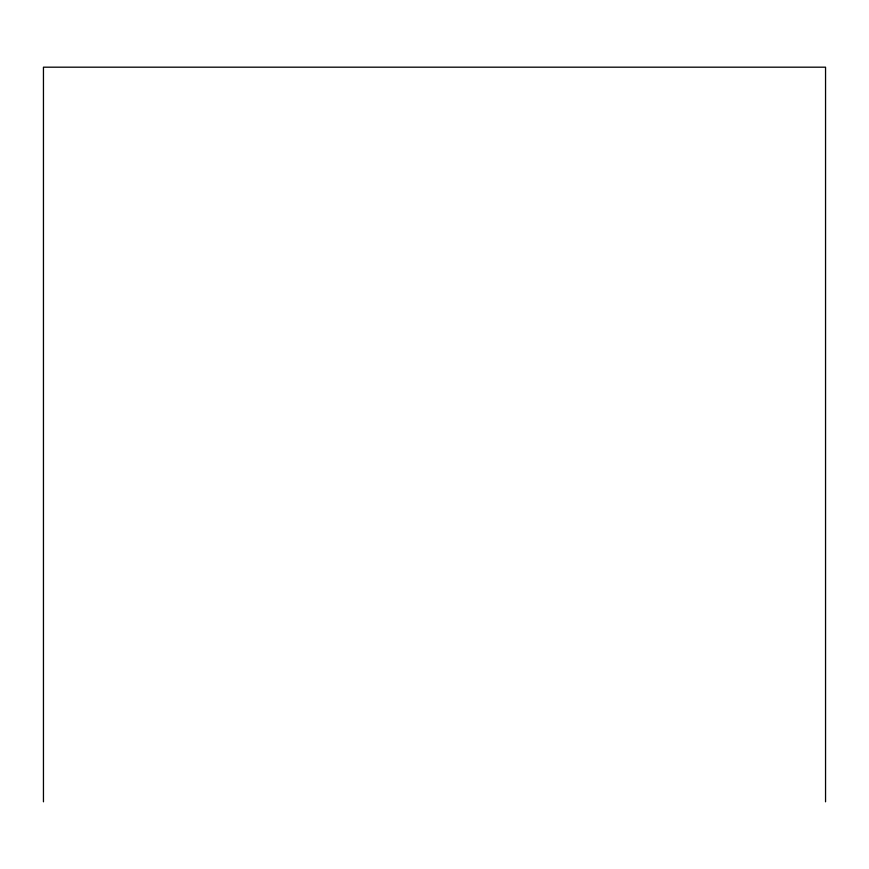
<?xml version="1.0" encoding="UTF-8"?>
<svg xmlns="http://www.w3.org/2000/svg" width="869" height="869" viewBox="0 0 869 869"><rect width="100%" height="100%" fill="white"/><g stroke="black" fill="none" stroke-linecap="round" stroke-linejoin="round"><path stroke-width="1.3" d="M825.55 801.815L825.55 67.185L43.45 67.185L43.45 801.815"/></g></svg>
